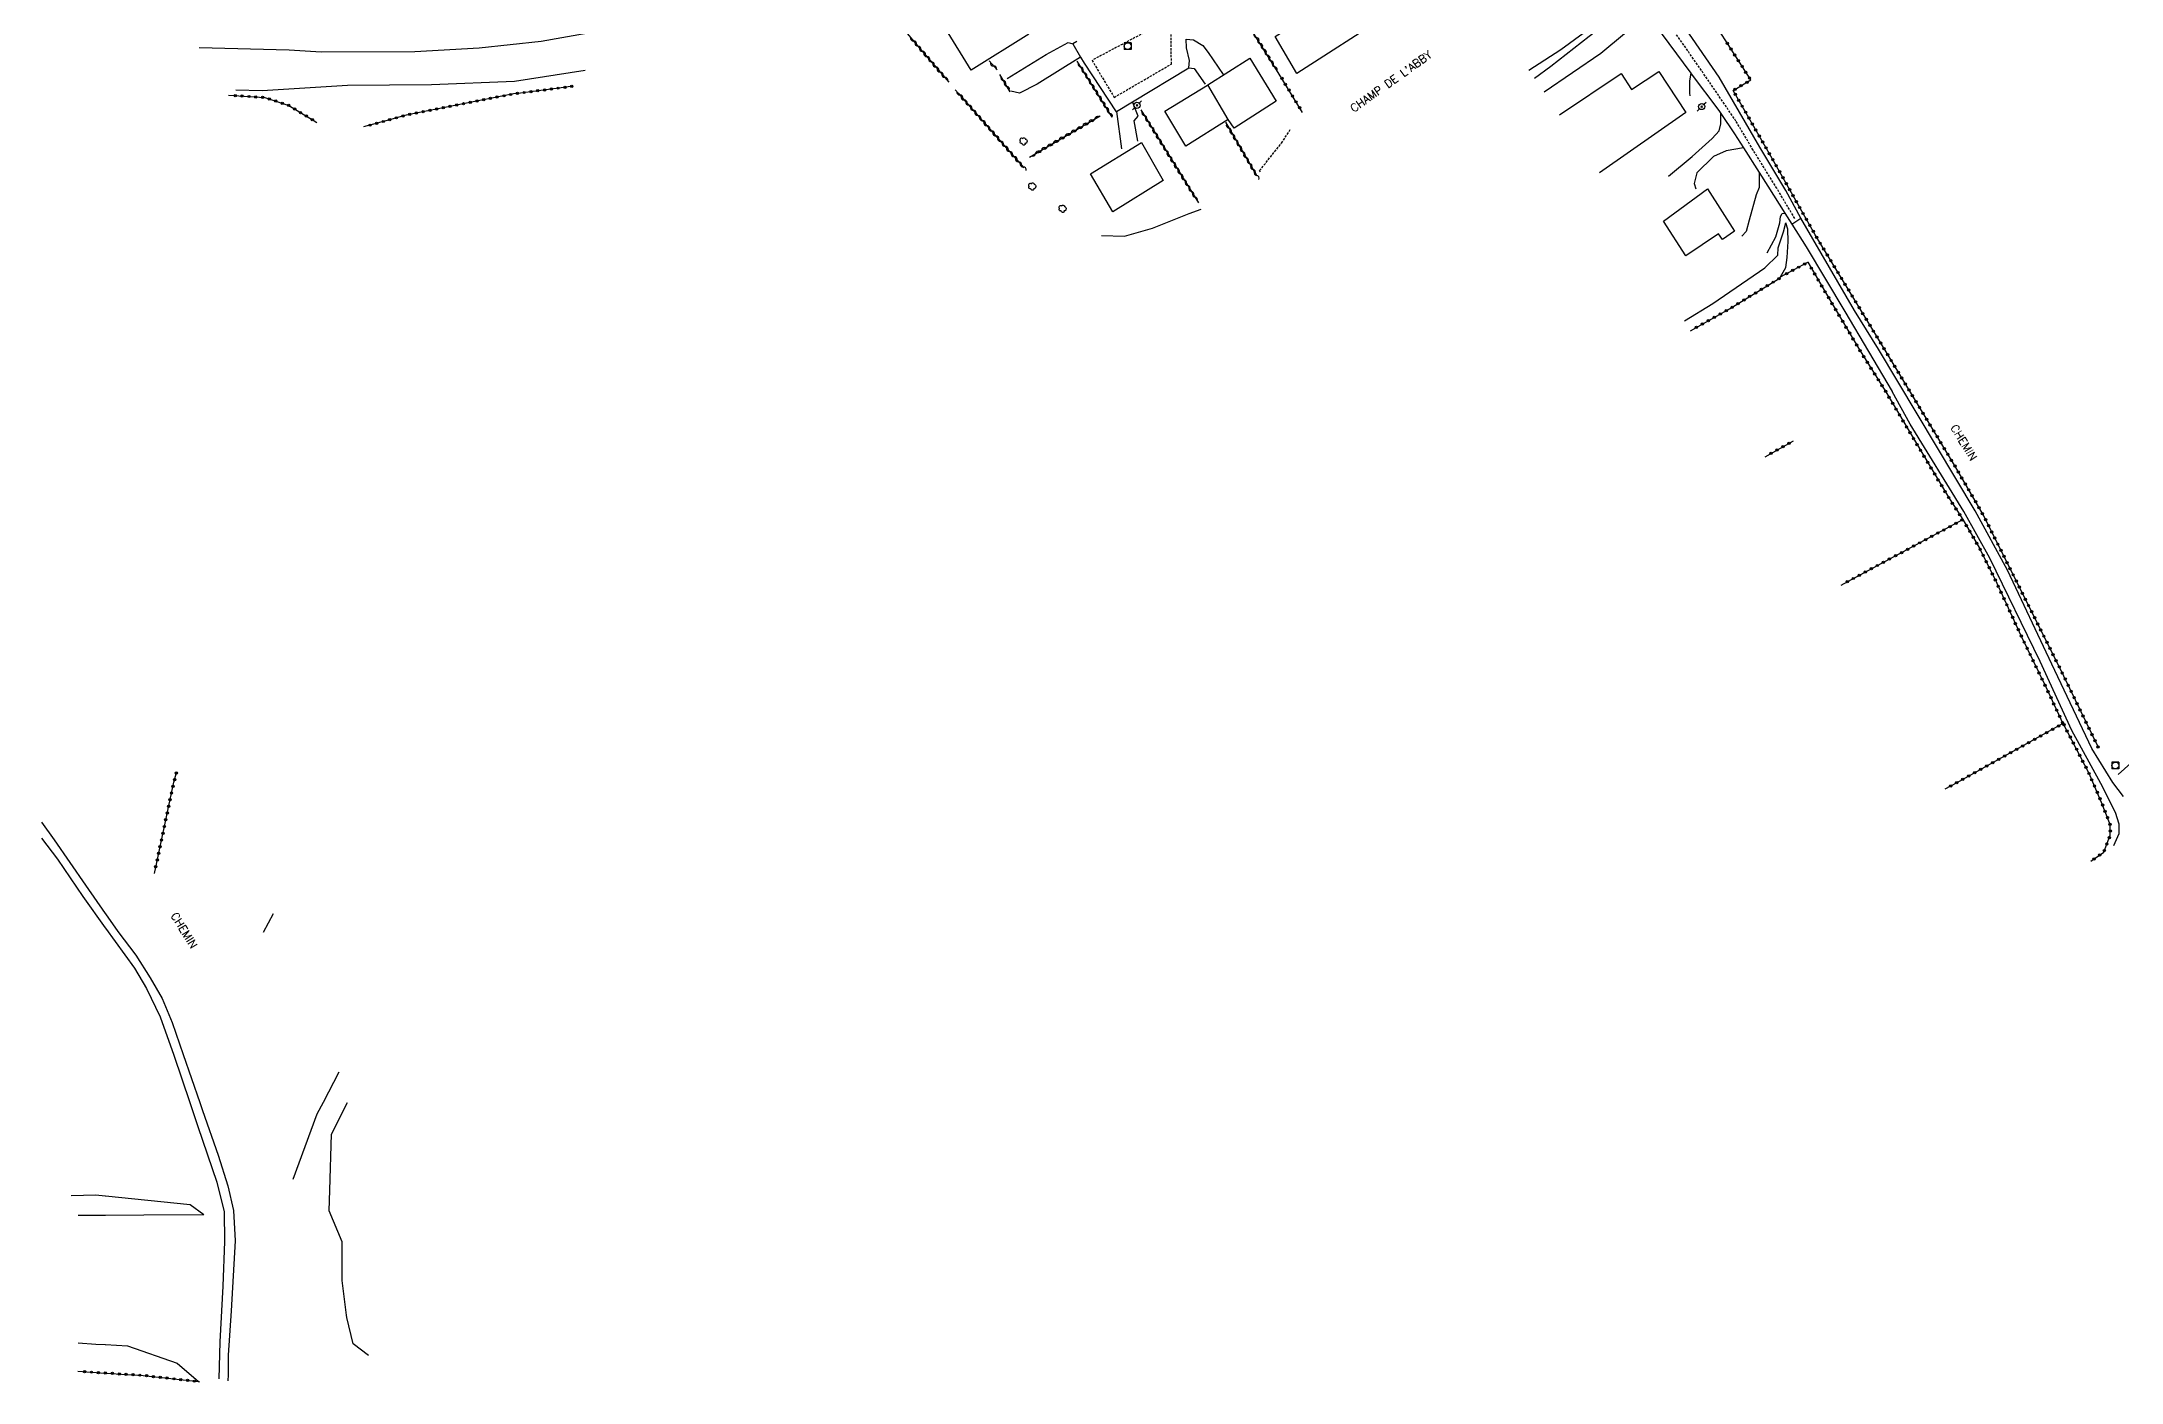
# Model space of a CAD drawing. Header units: millimetres. Extents: x 267000 to 268001, y 124012 to 125001.
# Drawn here: x 267000 to 267454.9, y 124109.7 to 124403.2 of the extents above; entities that cross this region are included whole.
import ezdxf
from ezdxf.enums import TextEntityAlignment as Align

# ---------------------------------------------------------------- set-up
doc = ezdxf.new("R2010")
doc.units = ezdxf.units.MM
doc.linetypes.add('DASHED', pattern=[0.75, 0.5, -0.25])
doc.layers.get('0').update_dxf_attribs({"linetype": 'CONTINUOUS'})
for name, color, linetype in [('W0001', 6, 'DASHED'), ('W0008', 7, 'CONTINUOUS'), ('W0017', 7, 'CONTINUOUS'), ('W0071', 7, 'CONTINUOUS'), ('W0101', 7, 'CONTINUOUS'), ('W0104', 1, 'CONTINUOUS'), ('W0112', 1, 'DASHED'), ('W0211', 2, 'CONTINUOUS'), ('W0214', 2, 'CONTINUOUS'), ('W0300', 7, 'CONTINUOUS'), ('W0310', 3, 'CONTINUOUS'), ('W0322', 7, 'CONTINUOUS'), ('W0323', 7, 'CONTINUOUS'), ('W0420', 7, 'CONTINUOUS'), ('W0473', 7, 'CONTINUOUS'), ('W0989', 7, 'CONTINUOUS'), ('W1102', 7, 'CONTINUOUS')]:
    doc.layers.add(name, color=color, linetype=linetype)
doc.styles.get("Standard").update_dxf_attribs({"font": 'romans.shx', "width": 0.85})

# ---------------------------------------------------------------- blocks, each defined once
blk = doc.blocks.new('T300')
for p, q in [((-0.8, 0.51), (-0.86, 0.34)), ((-0.86, 0.34), (-0.86, 0.17)), ((-0.86, 0.17), (-0.74, 0.06)), ((-0.69, 0.63), (-0.8, 0.51)), ((-0.8, -0.06), (-0.74, 0.06)), ((-0.74, 0.06), (-0.69, 0.11)), ((-0.57, 0.69), (-0.69, 0.63)), ((-0.46, 0.69), (-0.57, 0.69)), ((-0.29, 0.63), (-0.46, 0.69)), ((-0.29, 0.63), (-0.17, 0.74)), ((-0.23, 0.57), (-0.29, 0.63)), ((-0.17, 0.74), (-0.06, 0.8)), ((-0.06, 0.8), (0.06, 0.8)), ((0.06, 0.8), (0.23, 0.74)), ((0.23, 0.74), (0.34, 0.63)), ((0.34, 0.63), (0.4, 0.51)), ((0.46, 0.46), (0.34, 0.46)), ((0.4, 0.51), (0.4, 0.46)), ((0.57, 0.4), (0.46, 0.46)), ((0.57, 0.4), (0.69, 0.29)), ((0.69, 0.29), (0.74, 0.17)), ((0.74, 0.06), (0.69, -0.17)), ((0.74, 0.17), (0.74, 0.06)), ((-0.8, -0.17), (-0.8, -0.06)), ((-0.8, -0.23), (-0.8, -0.17)), ((-0.74, -0.34), (-0.8, -0.23)), ((-0.69, -0.4), (-0.74, -0.34)), ((-0.51, -0.46), (-0.69, -0.4)), ((-0.4, -0.46), (-0.51, -0.46)), ((-0.4, -0.46), (-0.34, -0.46)), ((-0.34, -0.46), (-0.34, -0.4)), ((-0.34, -0.51), (-0.34, -0.46)), ((-0.29, -0.63), (-0.34, -0.51)), ((-0.17, -0.74), (-0.29, -0.63)), ((-0.06, -0.8), (-0.17, -0.74)), ((0.06, -0.8), (-0.06, -0.8)), ((0.17, -0.74), (0.06, -0.8)), ((0.23, -0.69), (0.17, -0.74)), ((0.29, -0.46), (0.23, -0.46)), ((0.29, -0.63), (0.23, -0.69)), ((0.46, -0.4), (0.29, -0.46)), ((0.34, -0.51), (0.29, -0.63)), ((0.34, -0.51), (0.34, -0.46)), ((0.57, -0.34), (0.46, -0.4)), ((0.63, -0.29), (0.57, -0.34)), ((0.69, -0.17), (0.63, -0.29))]:
    blk.add_line(p, q)
blk = doc.blocks.new('T473')
for p, q in [((-0.166667, 0.166667), (0.166667, -0.166667)), ((-0.166667, -0.166667), (0.166667, 0.166667)), ((0.500001, 0.500001), (1.000002, 1.000002)), ((-1.000002, -1.000002), (-0.500001, -0.500001))]:
    blk.add_line(p, q)
blk.add_ellipse((0, 0), major_axis=(0.471405, 0.471405), ratio=1, start_param=5.4977871438, end_param=11.780972451)
blk = doc.blocks.new('T420')
for p, q in [((0.75, 0.75), (-0.75, 0.75)), ((-0.75, 0.75), (-0.75, -0.75)), ((0.75, 0.75), (0.75, -0.75)), ((0.75, -0.75), (-0.75, -0.75))]:
    blk.add_line(p, q)
blk.add_ellipse((0, 0), major_axis=(-0.53, 0.53), ratio=1, start_param=3.926991, end_param=10.210176)
blk = doc.blocks.new('t322o')
at = {"color": 0, "linetype": 'Continuous'}
for radius in [0.25, 0.15]:
    blk.add_circle((0, 0), radius, dxfattribs=at)
blk = doc.blocks.new('t323o')
at = {"color": 0, "linetype": 'Continuous'}
for radius in [0.25, 0.15]:
    blk.add_circle((0, 0), radius, dxfattribs=at)
blk = doc.blocks.new('t310o')
at = {"color": 0, "linetype": 'Continuous'}
for centre, start, end in [((-0.5, 0.38), 216.8699, 323.1304), ((0.5, -0.37), 36.8699, 143.1303)]:
    blk.add_arc(centre, 0.625, start, end, dxfattribs=at)

msp = doc.modelspace()

# ---------------------------------------------------------------- linework, layer by layer
at = {"layer": 'W0001'}
msp.add_lwpolyline([(267383.48, 124364.46), (267379.55, 124371.05), (267374.37, 124379.43), (267370.62, 124385.74), (267364.76, 124394.39), (267349.13, 124416.93), (267344.41, 124425.21), (267342.3, 124429.65), (267341.11, 124436.22), (267340.74, 124448.15), (267340.88, 124454.03)], dxfattribs=at)
msp.add_lwpolyline([(267234.61, 124390.95), (267247.12, 124398.24), (267247.07, 124408.24), (267229.76, 124399.05)], close=True, dxfattribs=at)
at = {"layer": 'W0008'}
for points in [[(267349.66, 124411.17), (267360.72, 124396.23), (267360.8, 124396.12), (267366.87, 124388.04), (267367.28, 124387.44), (267370.31, 124382.98), (267372.27, 124379.88), (267375.69, 124374.48), (267377.58, 124371.51), (267381.3, 124365.62), (267382.84, 124363.19), (267384.81, 124364.51), (267381.49, 124370.57), (267375.83, 124380.08), (267366.93, 124395.37), (267348.62, 124422.03)], [(267226.45, 124403.19), (267225.56, 124402.64), (267225.55, 124402.63), (267227.26, 124399.75), (267228.05, 124398.41), (267235.02, 124387.78), (267235.13, 124387.85), (267238.6, 124389.95), (267250.93, 124397.41), (267250.94, 124397.41), (267251.12, 124399.05), (267250.43, 124401.82), (267250.39, 124403.69)]]:
    msp.add_lwpolyline(points, dxfattribs=at)
at = {"layer": 'W0017'}
for points in [[(267349.66, 124411.17), (267348.94, 124407.88), (267346.22, 124404.84), (267341.03, 124400.54), (267328.63, 124392.07)], [(267211.24, 124395.1), (267219.77, 124400.32), (267224.56, 124402.98), (267225.56, 124402.64)], [(267227.26, 124399.75), (267217.75, 124393.87), (267213.92, 124391.9)], [(267250.39, 124403.69), (267251.96, 124403.57), (267253.98, 124402.33), (267255.15, 124400.79), (267258.44, 124395.93)], [(267250.93, 124397.41), (267252.14, 124397.29), (267254.48, 124393.84)], [(267360.72, 124396.23), (267360.47, 124394.59), (267360.45, 124391.88), (267360.53, 124391.31)], [(267213.92, 124391.9), (267211.99, 124392.29)], [(267213.92, 124391.9), (267213.87, 124391.88)], [(267235.13, 124387.85), (267236.21, 124379.68)], [(267239.81, 124381.38), (267239.01, 124385.85), (267239.85, 124386.8), (267238.6, 124389.95)], [(267355.86, 124373.74), (267361.05, 124378.04), (267365.39, 124381.96), (267366.93, 124383.63), (267367.33, 124385.14), (267367.28, 124387.44)], [(267372.27, 124379.88), (267368.51, 124379.24), (267365.68, 124377.98), (267362.04, 124374.42), (267361.45, 124372.13), (267361.82, 124370.93)], [(267375.69, 124374.48), (267375.72, 124373.13), (267375.68, 124371.2), (267375, 124369.62), (267373.53, 124364.11), (267372.87, 124361.6), (267371.89, 124360.59)], [(267377.45, 124356.92), (267379.37, 124360.44), (267380.24, 124363.52), (267380.36, 124364.88), (267380.7, 124365.53), (267381.3, 124365.62)]]:
    msp.add_lwpolyline(points, dxfattribs=at)
at = {"layer": 'W0071'}
for points in [[(267382.84, 124363.19), (267386, 124358.26), (267394.46, 124344.1), (267404.76, 124326.56)], [(267401.87, 124335.71), (267401.76, 124335.88), (267396.58, 124344.3), (267387.45, 124360.01), (267384.81, 124364.51)], [(267455.4, 124237.94), (267453.03, 124240.99), (267448.49, 124248.43), (267439.74, 124266.89), (267429.98, 124287.48), (267422.92, 124300.46), (267401.76, 124335.88)], [(267453.29, 124227.26), (267454.41, 124229.83), (267454.47, 124231.89), (267453.66, 124234.45), (267450.42, 124240.77), (267444.07, 124252.4), (267437.13, 124267.53), (267426.15, 124290.1), (267420.45, 124300.32), (267408.71, 124319.46), (267404.76, 124326.56)], [(267000, 124232.31), (267002.72, 124228.45), (267009.59, 124218.52), (267013.94, 124212.32), (267014, 124212.24)], [(267000, 124228.85), (267003.51, 124224.22), (267009, 124216.08), (267013.94, 124209.21), (267014, 124209.13)], [(267014, 124212.24), (267016.67, 124208.44), (267020.64, 124203.22), (267023.76, 124198.29), (267026.38, 124193.71), (267028.58, 124188.49), (267031, 124181.5), (267034.59, 124171)], [(267014, 124209.13), (267020.29, 124200.4), (267022.92, 124195.96), (267025.9, 124189.71), (267028.95, 124181.36), (267032.39, 124171)], [(267032.39, 124171), (267034.14, 124165.7), (267038.3, 124153.56), (267039.91, 124147.04), (267040.03, 124140.54), (267039.66, 124130.76), (267038.99, 124118.62), (267038.76, 124110.53)], [(267034.59, 124171), (267035.2, 124169.23), (267038.61, 124159.49), (267040.74, 124152.72), (267041.95, 124147.36), (267042.32, 124140.72), (267041.44, 124125.4), (267040.83, 124115.66), (267040.79, 124111.41), (267040.77, 124110.08)]]:
    msp.add_lwpolyline(points, dxfattribs=at)
at = {"layer": 'W0101'}
for points in [[(267274.53, 124396.18), (267269.82, 124404.28), (267282.63, 124412.36), (267278.59, 124419.05), (267285.35, 124423.38), (267294.31, 124408.87)], [(267203.34, 124396.87), (267197.68, 124406.02), (267210.21, 124413.88), (267215.94, 124404.8)], [(267250.29, 124380.28), (267245.66, 124387.95), (267255.03, 124393.65), (267255.12, 124393.71), (267264.28, 124399.52), (267270.05, 124390.09), (267260.83, 124384.18), (267259.58, 124386.11)], [(267234.32, 124365.91), (267229.43, 124374.22), (267240.62, 124381.06), (267245.34, 124372.74)], [(267359.62, 124356.24), (267354.78, 124363.84), (267364.4, 124370.93), (267370.28, 124361.64), (267367.67, 124359.81), (267366.79, 124361.08)]]:
    msp.add_lwpolyline(points, close=True, dxfattribs=at)
at = {"layer": 'W0104'}
msp.add_lwpolyline([(267332.03, 124387.12), (267345.53, 124396.16), (267347.8, 124392.64), (267353.71, 124396.6), (267359.65, 124387.66), (267340.78, 124374.42)], dxfattribs=at)
at = {"layer": 'W0112'}
msp.add_lwpolyline([(267266.65, 124374.62), (267266.43, 124374.95), (267271.23, 124380.95), (267273.24, 124384.05)], dxfattribs=at)
at = {"layer": 'W0211'}
for points in [[(267166.08, 124413.75), (267161.03, 124412.71), (267160.73, 124412.65), (267149.83, 124410.39), (267138.24, 124408.31), (267130.99, 124407.01), (267119.58, 124404.97), (267109.29, 124403.21), (267095.71, 124401.75), (267081.62, 124400.91), (267061.15, 124400.87), (267054.12, 124401.31), (267034.5, 124401.82)], [(267326.53, 124395.12), (267330.14, 124397.79), (267338.49, 124404.35), (267345.59, 124409.76), (267346.97, 124411.64)], [(267380.27, 124351.43), (267380.38, 124351.64), (267381.51, 124353.74), (267381.83, 124355.88), (267382.05, 124359.38), (267381.99, 124362.08), (267381.54, 124363.5)], [(267071.5, 124115.61), (267068.13, 124118.14), (267066.74, 124123.95), (267066.68, 124124.44), (267065.74, 124132.05), (267065.72, 124139.48), (267065.72, 124140.46), (267062.89, 124147.25), (267063.03, 124151.81), (267063.43, 124164.07), (267066.9, 124171)], [(267008, 124146.32), (267013.94, 124146.35), (267014, 124146.35)], [(267014, 124146.35), (267022.38, 124146.4), (267035.51, 124146.51)]]:
    msp.add_lwpolyline(points, dxfattribs=at)
at = {"layer": 'W0214'}
for points in [[(267325.3, 124396.9), (267332.28, 124401.46), (267337.2, 124404.97), (267346.97, 124411.64)], [(267118.88, 124396.84), (267103.47, 124394.41), (267085.31, 124393.72), (267066.89, 124393.54), (267048.28, 124392.4), (267042.45, 124392.53)], [(267231.87, 124360.7), (267236.85, 124360.57), (267243.01, 124362.32), (267251, 124365.54), (267253.62, 124366.51)], [(267359.38, 124342.02), (267365.56, 124345.82), (267376.95, 124353.65), (267379.75, 124356.41), (267379.86, 124358.05), (267381.01, 124361.49), (267381.54, 124363.5)], [(267048.56, 124208.24), (267050.75, 124212.36)], [(267065.01, 124177.6), (267061.56, 124171)], [(267061.56, 124171), (267060.22, 124168.44), (267054.96, 124154.1)], [(267006.45, 124150.65), (267011.85, 124150.76), (267013.94, 124150.55), (267014, 124150.54)], [(267014, 124150.54), (267032.47, 124148.69), (267035.51, 124146.51)], [(267008.03, 124118.36), (267011.88, 124118.13), (267013.94, 124118.01), (267014, 124118)], [(267014, 124118), (267018.8, 124117.71), (267029.68, 124113.93), (267034.3, 124109.9)]]:
    msp.add_lwpolyline(points, dxfattribs=at)
at = {"layer": 'W0310'}
for points in [[(267270.51, 124396.39), (267260.45, 124412.52), (267263.53, 124414.58), (267263.62, 124414.64)], [(267184.95, 124410.21), (267191.22, 124402.7), (267198.44, 124394.27)], [(267208.99, 124396.98), (267207.25, 124398.94)], [(267211.86, 124392.19), (267209.58, 124395.92)], [(267234.19, 124386.62), (267226.48, 124398.87)], [(267199.85, 124392.63), (267200.47, 124391.9), (267214.88, 124375.51)], [(267216.12, 124377.88), (267231.55, 124386.93)], [(267240.43, 124388.24), (267248.58, 124375), (267253.06, 124367.89)], [(267258.93, 124385.52), (267265.76, 124373.85), (267265.77, 124373.82)]]:
    msp.add_lwpolyline(points, dxfattribs=at)
at = {"layer": 'W0322'}
for points in [[(267360.65, 124339.87), (267369.21, 124344.67), (267380.27, 124351.43)], [(267007.93, 124112.16), (267013.94, 124111.78), (267014, 124111.78)], [(267014, 124111.78), (267022.25, 124111.26), (267034.3, 124109.9), (267034.53, 124109.88)]]:
    msp.add_lwpolyline(points, dxfattribs=at)
at = {"layer": 'W0323'}
for points in [[(267449.88, 124248.69), (267441.06, 124266.86), (267431.82, 124285.32), (267424.74, 124299.51), (267418.4, 124310.44), (267401.54, 124338.38), (267387.96, 124360.83), (267378.23, 124378.1), (267369.98, 124392.47), (267373.86, 124394.76), (267361.97, 124413.41), (267354.41, 124425.66)], [(267275.82, 124387.61), (267270.51, 124396.39)], [(267040.86, 124391.4), (267048.83, 124390.94), (267054.06, 124389.18), (267059.41, 124385.94), (267060.21, 124385.46)], [(267116.23, 124393.38), (267113.62, 124393.04), (267104.15, 124391.83), (267103.23, 124391.71), (267079.76, 124387.07), (267079.74, 124387.06), (267075.32, 124385.84), (267070.38, 124384.47)], [(267380.38, 124351.64), (267386.32, 124354.86), (267386.38, 124354.89)], [(267386.32, 124354.86), (267391.15, 124346.63), (267397.64, 124335.71), (267403.4, 124326.49), (267411.25, 124313.23), (267417.09, 124303.44), (267420.26, 124298.54)], [(267567.52, 124341.7), (267549.41, 124324.34), (267523.5, 124300.66), (267507.92, 124288.3), (267493.75, 124277.23), (267480.72, 124266.46), (267454.25, 124242.77)], [(267377, 124312.29), (267383.21, 124315.81)], [(267393.64, 124284.21), (267395.91, 124285.46), (267420.26, 124298.54)], [(267420.26, 124298.54), (267423.92, 124292.28), (267427.68, 124284.62), (267433.03, 124273.04), (267438.37, 124261.97), (267442.15, 124253.91)], [(267448.26, 124223.79), (267451.09, 124225.8), (267452.49, 124229.51), (267452.47, 124231.79), (267450.59, 124236.62), (267447.84, 124243.01), (267442.21, 124253.94), (267442.15, 124253.91), (267418.94, 124240.96), (267416.28, 124239.53)], [(267024.66, 124221.12), (267028.92, 124241.11), (267029.54, 124243.23)]]:
    msp.add_lwpolyline(points, dxfattribs=at)
at = {"layer": 'W1102'}
msp.add_lwpolyline([(267259.58, 124386.11), (267255.12, 124393.71)], dxfattribs=at)

# ---------------------------------------------------------------- block references
at = {"layer": 'W0300', "rotation": 359.9999899820874}
for p in [(267214.83, 124381.3), (267216.74, 124371.41), (267223.38, 124366.55)]:
    msp.add_blockref('T300', p, dxfattribs=at)
at = {"layer": 'W0310'}
for p, rotation in [((267190.72, 124403.3), 309.8550894706669), ((267265.75, 124404.03), 121.9590480925266), ((267191.69, 124402.15), 310.5868686254776), ((267192.67, 124401.01), 310.5868686254776), ((267193.64, 124399.87), 310.5868686254776), ((267194.62, 124398.73), 310.5868686254776), ((267266.54, 124402.76), 121.9590480925266), ((267267.34, 124401.48), 121.9590480925266), ((267268.13, 124400.21), 121.9590480925266), ((267268.92, 124398.94), 121.9590480925266), ((267195.59, 124397.59), 310.5868686254776), ((267196.57, 124396.46), 310.5868686254776), ((267197.55, 124395.32), 310.5868686254776), ((267208.24, 124397.82), 131.6661493391683), ((267210.36, 124394.64), 121.3997480076682), ((267227.28, 124397.6), 122.1858087206194), ((267228.08, 124396.34), 122.1858087206194), ((267228.88, 124395.07), 122.1858087206194), ((267269.72, 124397.66), 121.9590480925266), ((267200.83, 124391.49), 311.3101074679569), ((267201.82, 124390.36), 311.3101074679569), ((267211.15, 124393.36), 121.3997480076682), ((267229.68, 124393.8), 122.1858087206194), ((267230.48, 124392.53), 122.1858087206194), ((267231.28, 124391.26), 122.1858087206194), ((267232.07, 124389.99), 122.1858087206194), ((267202.81, 124389.24), 311.3101074679569), ((267203.8, 124388.11), 311.3101074679569), ((267204.79, 124386.98), 311.3101074679569), ((267205.78, 124385.86), 311.3101074679569), ((267229.06, 124385.47), 30.39799104583036), ((267230.35, 124386.23), 30.39799104583036), ((267232.87, 124388.72), 122.1858087206194), ((267233.67, 124387.45), 122.1858087206194), ((267241.22, 124386.96), 301.6323665373341), ((267242, 124385.68), 301.6323665373341), ((267206.77, 124384.73), 311.3101074679569), ((267207.76, 124383.6), 311.3101074679569), ((267208.75, 124382.48), 311.3101074679569), ((267209.74, 124381.35), 311.3101074679569), ((267221.29, 124380.92), 30.39799104583036), ((267222.59, 124381.67), 30.39799104583036), ((267223.88, 124382.43), 30.39799104583036), ((267225.18, 124383.19), 30.39799104583036), ((267226.47, 124383.95), 30.39799104583036), ((267227.76, 124384.71), 30.39799104583036), ((267242.79, 124384.4), 301.6323665373341), ((267243.58, 124383.13), 301.6323665373341), ((267244.36, 124381.85), 301.6323665373341), ((267245.15, 124380.57), 301.6323665373341), ((267259.69, 124384.23), 300.3354031151553), ((267260.44, 124382.93), 300.3354031151553), ((267261.2, 124381.64), 300.3354031151553), ((267261.96, 124380.34), 300.3354031151553), ((267210.73, 124380.22), 311.3101074679569), ((267211.72, 124379.1), 311.3101074679569), ((267212.71, 124377.97), 311.3101074679569), ((267213.7, 124376.84), 311.3101074679569), ((267217.41, 124378.64), 30.39799104583036), ((267218.71, 124379.4), 30.39799104583036), ((267220, 124380.16), 30.39799104583036), ((267245.94, 124379.3), 301.6323665373341), ((267246.72, 124378.02), 301.6323665373341), ((267247.51, 124376.74), 301.6323665373341), ((267262.72, 124379.05), 300.3354031151553), ((267263.47, 124377.75), 300.3354031151553), ((267264.23, 124376.46), 300.3354031151553), ((267214.7, 124375.72), 311.3101074679569), ((267248.3, 124375.46), 301.6323665373341), ((267249.09, 124374.19), 302.203427626726), ((267249.89, 124372.92), 302.203427626726), ((267250.69, 124371.65), 302.203427626726), ((267264.99, 124375.16), 300.3354031151553), ((267265.75, 124373.87), 300.3354031151553), ((267251.49, 124370.38), 302.203427626726), ((267252.29, 124369.12), 302.203427626726)]:
    msp.add_blockref('t310o', p, dxfattribs=dict(at, rotation=rotation))
at = {"layer": 'W0322'}
for p, rotation in [((267377.47, 124349.72), 31.44444507669708), ((267378.75, 124350.51), 31.44444507669708), ((267380.03, 124351.29), 31.44444507669708), ((267369.79, 124345.03), 31.44444507669708), ((267371.07, 124345.81), 31.44444507669708), ((267372.35, 124346.59), 31.44444507669708), ((267373.63, 124347.38), 31.44444507669708), ((267374.91, 124348.16), 31.44444507669708), ((267376.19, 124348.94), 31.44444507669708), ((267361.96, 124340.6), 29.30963317140144), ((267363.27, 124341.34), 29.30963317140144), ((267364.58, 124342.07), 29.30963317140144), ((267365.88, 124342.8), 29.30963317140144), ((267367.19, 124343.54), 29.30963317140144), ((267368.5, 124344.27), 29.30963317140144), ((267009.42, 124112.07), 356.3973792272606), ((267010.92, 124111.97), 356.3973792272606), ((267012.42, 124111.88), 356.3973792272606), ((267013.92, 124111.79), 356.3973792272606), ((267015.5, 124111.69), 356.3916558463027), ((267016.99, 124111.59), 356.3916558463027), ((267018.49, 124111.5), 356.3916558463027), ((267019.99, 124111.4), 356.3916558463027), ((267021.49, 124111.31), 356.3916558463027), ((267022.98, 124111.18), 353.574820628331), ((267024.47, 124111.01), 353.574820628331), ((267025.96, 124110.84), 353.574820628331), ((267027.45, 124110.67), 353.574820628331), ((267028.94, 124110.51), 353.574820628331), ((267030.43, 124110.34), 353.574820628331), ((267031.92, 124110.17), 353.574820628331), ((267033.41, 124110), 353.574820628331)]:
    msp.add_blockref('t322o', p, dxfattribs=dict(at, rotation=rotation))
at = {"layer": 'W0323'}
for p, rotation in [((267368.74, 124402.78), 122.5097300873361), ((267369.55, 124401.51), 122.5097300873361), ((267370.36, 124400.25), 122.5097300873361), ((267271.29, 124395.11), 121.1627125699936), ((267371.16, 124398.98), 122.5097300873361), ((267371.97, 124397.72), 122.5097300873361), ((267372.77, 124396.45), 122.5097300873361), ((267373.58, 124395.19), 122.5097300873361), ((267042.36, 124391.31), 356.6533489683301), ((267043.85, 124391.23), 356.6533489683301), ((267045.35, 124391.14), 356.6533489683301), ((267046.85, 124391.05), 356.6533489683301), ((267048.35, 124390.96), 356.6533489683301), ((267049.79, 124390.61), 341.4763428329904), ((267051.22, 124390.14), 341.4763428329904), ((267095.23, 124390.13), 191.18027872749), ((267096.7, 124390.42), 191.18027872749), ((267098.17, 124390.71), 191.18027872749), ((267099.64, 124391), 191.18027872749), ((267101.12, 124391.29), 191.18027872749), ((267102.59, 124391.58), 191.18027872749), ((267104.07, 124391.82), 187.3229284449053), ((267105.56, 124392.01), 187.3133931079247), ((267107.04, 124392.2), 187.3133931079247), ((267108.53, 124392.39), 187.3133931079247), ((267110.02, 124392.58), 187.3133931079247), ((267111.51, 124392.77), 187.3133931079247), ((267112.99, 124392.96), 187.3133931079247), ((267114.48, 124393.15), 187.3085262959612), ((267115.97, 124393.34), 187.3085262959612), ((267272.06, 124393.82), 121.1627125699936), ((267272.84, 124392.54), 121.1627125699936), ((267273.62, 124391.26), 121.1627125699936), ((267370.42, 124392.73), 30.47652582460907), ((267370.47, 124391.62), 119.8439168687792), ((267371.22, 124390.32), 119.8439168687792), ((267371.72, 124393.49), 30.47652582460907), ((267373.01, 124394.26), 30.47652582460907), ((267052.64, 124389.66), 341.4763428329904), ((267054.06, 124389.18), 328.7863471252515), ((267055.34, 124388.41), 328.7863471252515), ((267056.63, 124387.63), 328.7863471252515), ((267057.91, 124386.85), 328.7863471252515), ((267059.19, 124386.07), 328.7863471252515), ((267074.72, 124385.67), 195.5199210022224), ((267076.16, 124386.07), 195.5247800194641), ((267077.61, 124386.47), 195.5247800194641), ((267079.05, 124386.87), 195.5247800194641), ((267080.51, 124387.22), 191.18027872749), ((267081.99, 124387.51), 191.18027872749), ((267083.46, 124387.8), 191.18027872749), ((267084.93, 124388.09), 191.18027872749), ((267086.4, 124388.38), 191.18027872749), ((267087.87, 124388.67), 191.18027872749), ((267089.34, 124388.96), 191.18027872749), ((267090.81, 124389.25), 191.18027872749), ((267092.29, 124389.54), 191.18027872749), ((267093.76, 124389.84), 191.18027872749), ((267274.39, 124389.97), 121.1627125699936), ((267275.17, 124388.69), 121.1627125699936), ((267371.97, 124389.02), 119.8439168687792), ((267372.71, 124387.71), 119.8439168687792), ((267373.46, 124386.41), 119.8439168687792), ((267071.83, 124384.87), 195.5199210022224), ((267073.27, 124385.27), 195.5199210022224), ((267374.21, 124385.11), 119.8439168687792), ((267374.95, 124383.81), 119.8439168687792), ((267375.7, 124382.51), 119.8439168687792), ((267376.45, 124381.21), 119.8439168687792), ((267377.19, 124379.91), 119.8439168687792), ((267377.94, 124378.61), 119.8439168687792), ((267378.68, 124377.3), 119.3870428017464), ((267379.41, 124376), 119.3870428017464), ((267380.15, 124374.69), 119.3870428017464), ((267380.89, 124373.38), 119.3870428017464), ((267381.62, 124372.07), 119.3870428017464), ((267382.36, 124370.77), 119.3870428017464), ((267383.09, 124369.46), 119.3870428017464), ((267383.83, 124368.15), 119.3870428017464), ((267384.57, 124366.85), 119.3870428017464), ((267385.3, 124365.54), 119.3870428017464), ((267386.04, 124364.23), 119.3870428017464), ((267386.77, 124362.93), 119.3870428017464), ((267387.51, 124361.62), 119.3870428017464), ((267388.26, 124360.32), 121.1787785853624), ((267389.04, 124359.04), 121.1787785853624), ((267384.34, 124353.79), 28.44323941145342), ((267385.66, 124354.5), 28.44323941145342), ((267389.82, 124357.75), 121.1787785853624), ((267390.59, 124356.47), 121.1787785853624), ((267391.37, 124355.19), 121.1787785853624), ((267392.15, 124353.9), 121.1787785853624), ((267381.7, 124352.36), 28.44323941145342), ((267383.02, 124353.07), 28.44323941145342), ((267387.08, 124353.57), 300.4025256763346), ((267387.84, 124352.27), 300.4025256763346), ((267388.6, 124350.98), 300.4025256763346), ((267389.36, 124349.69), 300.4025256763346), ((267392.92, 124352.62), 121.1787785853624), ((267393.7, 124351.34), 121.1787785853624), ((267394.48, 124350.05), 121.1787785853624), ((267390.12, 124348.39), 300.4025256763346), ((267390.88, 124347.1), 300.4025256763346), ((267391.64, 124345.81), 300.6976622098067), ((267395.25, 124348.77), 121.1787785853624), ((267396.03, 124347.49), 121.1787785853624), ((267396.81, 124346.2), 121.1787785853624), ((267397.58, 124344.92), 121.1787785853624), ((267392.41, 124344.52), 300.6976622098067), ((267393.17, 124343.23), 300.6976622098067), ((267393.94, 124341.94), 300.6976622098067), ((267394.7, 124340.65), 300.6976622098067), ((267398.36, 124343.64), 121.1787785853624), ((267399.13, 124342.35), 121.1787785853624), ((267399.91, 124341.07), 121.1787785853624), ((267395.47, 124339.36), 300.6976622098067), ((267396.23, 124338.07), 300.6976622098067), ((267397, 124336.78), 300.6976622098067), ((267397.77, 124335.49), 302.0014725003226), ((267400.69, 124339.79), 121.1787785853624), ((267401.46, 124338.5), 121.1787785853624), ((267402.24, 124337.22), 121.102252224405), ((267403.01, 124335.94), 121.102252224405), ((267398.57, 124334.22), 302.0014725003226), ((267399.36, 124332.95), 302.0014725003226), ((267400.16, 124331.68), 302.0014725003226), ((267403.79, 124334.65), 121.102252224405), ((267404.56, 124333.37), 121.102252224405), ((267405.34, 124332.08), 121.102252224405), ((267400.95, 124330.4), 302.0014725003226), ((267401.75, 124329.13), 302.0014725003226), ((267402.54, 124327.86), 302.0014725003226), ((267403.34, 124326.59), 302.0014725003226), ((267406.11, 124330.8), 121.102252224405), ((267406.89, 124329.51), 121.102252224405), ((267407.66, 124328.23), 121.102252224405), ((267408.44, 124326.94), 121.102252224405), ((267404.1, 124325.3), 300.6310084772886), ((267404.87, 124324.01), 300.6310084772886), ((267405.63, 124322.72), 300.6310084772886), ((267409.21, 124325.66), 121.102252224405), ((267409.99, 124324.38), 121.102252224405), ((267410.76, 124323.09), 121.102252224405), ((267411.54, 124321.81), 121.102252224405), ((267406.39, 124321.43), 300.6310084772886), ((267407.16, 124320.14), 300.6310084772886), ((267407.92, 124318.84), 300.6310084772886), ((267408.69, 124317.55), 300.6310084772886), ((267412.31, 124320.52), 121.102252224405), ((267413.09, 124319.24), 121.102252224405), ((267413.86, 124317.95), 121.102252224405), ((267378.3, 124313.03), 29.50650423902216), ((267379.61, 124313.77), 29.50650423902216), ((267380.91, 124314.51), 29.50650423902216), ((267382.22, 124315.25), 29.50650423902216), ((267409.45, 124316.26), 300.6310084772886), ((267410.22, 124314.97), 300.6310084772886), ((267410.98, 124313.68), 300.6310084772886), ((267414.64, 124316.67), 121.102252224405), ((267415.41, 124315.39), 121.102252224405), ((267416.19, 124314.1), 121.102252224405), ((267416.96, 124312.82), 121.102252224405), ((267411.75, 124312.39), 300.8094184524792), ((267412.52, 124311.1), 300.8094184524792), ((267413.28, 124309.82), 300.8094184524792), ((267414.05, 124308.53), 300.8094184524792), ((267417.74, 124311.53), 121.102252224405), ((267418.51, 124310.25), 120.1392346623398), ((267419.26, 124308.95), 120.1392346623398), ((267414.82, 124307.24), 300.8094184524792), ((267415.59, 124305.95), 300.8094184524792), ((267416.36, 124304.66), 300.8094184524792), ((267420.01, 124307.65), 120.1392346623398), ((267420.77, 124306.35), 120.1392346623398), ((267421.52, 124305.06), 120.1392346623398), ((267422.27, 124303.76), 120.1392346623398), ((267417.13, 124303.38), 302.9212623815341), ((267417.94, 124302.12), 302.9212623815341), ((267418.76, 124300.86), 302.9212623815341), ((267419.57, 124299.6), 302.9212623815341), ((267423.03, 124302.46), 120.1392346623398), ((267423.78, 124301.17), 120.1392346623398), ((267424.53, 124299.87), 120.1392346623398), ((267413.44, 124294.88), 28.24600171505494), ((267414.77, 124295.59), 28.24600171505494), ((267416.09, 124296.3), 28.24600171505494), ((267417.41, 124297.01), 28.24600171505494), ((267418.73, 124297.72), 28.24600171505494), ((267420.05, 124298.43), 28.24600171505494), ((267421.01, 124297.25), 300.3354375533111), ((267421.77, 124295.95), 300.3354375533111), ((267422.53, 124294.66), 300.3354375533111), ((267425.23, 124298.54), 116.4988170463562), ((267425.89, 124297.2), 116.4988170463562), ((267426.56, 124295.85), 116.4988170463562), ((267427.23, 124294.51), 116.4988170463562), ((267405.52, 124290.63), 28.24600171505494), ((267406.84, 124291.34), 28.24600171505494), ((267408.16, 124292.05), 28.24600171505494), ((267409.48, 124292.76), 28.24600171505494), ((267410.8, 124293.46), 28.24600171505494), ((267412.12, 124294.17), 28.24600171505494), ((267423.29, 124293.37), 300.3354375533111), ((267424.03, 124292.06), 296.1028048127686), ((267424.69, 124290.72), 296.1028048127686), ((267427.9, 124293.17), 116.4988170463562), ((267428.57, 124291.83), 116.4988170463562), ((267429.24, 124290.48), 116.4988170463562), ((267396.27, 124285.66), 28.24600171505494), ((267397.59, 124286.37), 28.24600171505494), ((267398.91, 124287.08), 28.24600171505494), ((267400.23, 124287.79), 28.24600171505494), ((267401.55, 124288.5), 28.24600171505494), ((267402.87, 124289.21), 28.24600171505494), ((267404.19, 124289.92), 28.24600171505494), ((267425.35, 124289.37), 296.1028048127686), ((267426.01, 124288.02), 296.1028048127686), ((267426.67, 124286.67), 296.1028048127686), ((267429.91, 124289.14), 116.4988170463562), ((267430.58, 124287.8), 116.4988170463562), ((267431.25, 124286.46), 116.4988170463562), ((267394.95, 124284.94), 28.80035375212653), ((267427.33, 124285.33), 296.1028048127686), ((267427.97, 124283.97), 294.8102934674048), ((267428.6, 124282.61), 294.8102934674048), ((267429.23, 124281.25), 294.8102934674048), ((267431.92, 124285.11), 116.6060175159073), ((267432.59, 124283.77), 116.6060175159073), ((267433.26, 124282.43), 116.6060175159073), ((267433.93, 124281.09), 116.6060175159073), ((267429.86, 124279.89), 294.8102934674048), ((267430.49, 124278.53), 294.8102934674048), ((267431.12, 124277.17), 294.8102934674048), ((267434.61, 124279.75), 116.6060175159073), ((267435.28, 124278.41), 116.6060175159073), ((267435.95, 124277.07), 116.6060175159073), ((267431.75, 124275.8), 294.8102934674048), ((267432.38, 124274.44), 294.8102934674048), ((267433.01, 124273.08), 294.8102934674048), ((267436.62, 124275.73), 116.6060175159073), ((267437.29, 124274.38), 116.6060175159073), ((267437.96, 124273.04), 116.6060175159073), ((267433.66, 124271.73), 295.775260137662), ((267434.31, 124270.38), 295.775260137662), ((267434.97, 124269.03), 295.775260137662), ((267435.62, 124267.68), 295.775260137662), ((267438.64, 124271.7), 116.6060175159073), ((267439.31, 124270.36), 116.6060175159073), ((267439.98, 124269.02), 116.6060175159073), ((267440.65, 124267.68), 116.6060175159073), ((267436.27, 124266.33), 295.775260137662), ((267436.92, 124264.98), 295.775260137662), ((267437.57, 124263.63), 295.775260137662), ((267441.32, 124266.33), 115.8774181136388), ((267441.97, 124264.98), 115.8774181136388), ((267442.63, 124263.64), 115.8774181136388), ((267438.23, 124262.27), 295.775260137662), ((267438.87, 124260.92), 295.0791275051149), ((267439.5, 124259.56), 295.0791275051149), ((267440.14, 124258.2), 295.0791275051149), ((267443.28, 124262.29), 115.8774181136388), ((267443.94, 124260.94), 115.8774181136388), ((267444.59, 124259.59), 115.8774181136388), ((267445.24, 124258.24), 115.8774181136388), ((267440.77, 124256.84), 295.0791275051149), ((267441.41, 124255.48), 295.0791275051149), ((267442.04, 124254.12), 295.0791275051149), ((267442.36, 124253.65), 117.2569603148459), ((267445.9, 124256.89), 115.8774181136388), ((267446.55, 124255.54), 115.8774181136388), ((267447.21, 124254.19), 115.8774181136388), ((267434.64, 124249.72), 209.1538656992167), ((267435.95, 124250.45), 209.1538656992167), ((267437.26, 124251.18), 209.1538656992167), ((267438.57, 124251.92), 209.1538656992167), ((267439.88, 124252.65), 209.1538656992167), ((267441.19, 124253.38), 209.1538656992167), ((267443.05, 124252.31), 117.2569603148459), ((267443.74, 124250.98), 117.2569603148459), ((267444.42, 124249.65), 117.2569603148459), ((267447.86, 124252.84), 115.8774181136388), ((267448.52, 124251.49), 115.8774181136388), ((267449.17, 124250.14), 115.8774181136388), ((267425.47, 124244.61), 209.1538656992167), ((267426.78, 124245.34), 209.1538656992167), ((267428.09, 124246.07), 209.1538656992167), ((267429.4, 124246.8), 209.1538656992167), ((267430.71, 124247.53), 209.1538656992167), ((267432.02, 124248.26), 209.1538656992167), ((267433.33, 124248.99), 209.1538656992167), ((267445.11, 124248.31), 117.2569603148459), ((267445.8, 124246.98), 117.2569603148459), ((267446.48, 124245.64), 117.2569603148459), ((267449.83, 124248.79), 115.8774181136388), ((267028.73, 124240.19), 77.97533689295206), ((267029.08, 124241.65), 73.80067108309471), ((267029.5, 124243.09), 73.80067108309471), ((267417.6, 124240.24), 208.3169923746852), ((267418.92, 124240.95), 208.3169923746852), ((267420.23, 124241.68), 209.1538656992167), ((267421.54, 124242.42), 209.1538656992167), ((267422.85, 124243.15), 209.1538656992167), ((267424.16, 124243.88), 209.1538656992167), ((267447.17, 124244.31), 117.2569603148459), ((267447.86, 124242.98), 113.2894159801274), ((267448.45, 124241.6), 113.2894159801274), ((267449.04, 124240.22), 113.2894159801274), ((267027.79, 124235.79), 77.97533689295206), ((267028.1, 124237.26), 77.97533689295206), ((267028.41, 124238.72), 77.97533689295206), ((267449.63, 124238.84), 113.2894159801274), ((267450.23, 124237.47), 113.2894159801274), ((267450.8, 124236.08), 111.3088724719052), ((267026.85, 124231.39), 77.97533689295206), ((267027.16, 124232.85), 77.97533689295206), ((267027.48, 124234.32), 77.97533689295206), ((267451.35, 124234.68), 111.3088724719052), ((267451.89, 124233.29), 111.3088724719052), ((267452.44, 124231.89), 111.3088724719052), ((267025.91, 124226.99), 77.97533689295206), ((267026.23, 124228.45), 77.97533689295206), ((267026.54, 124229.92), 77.97533689295206), ((267451.74, 124227.53), 69.35438002359493), ((267452.27, 124228.93), 69.35438002359493), ((267452.48, 124230.39), 90.40224546344156), ((267024.98, 124222.59), 77.97533689295206), ((267025.29, 124224.05), 77.97533689295206), ((267025.6, 124225.52), 77.97533689295206), ((267448.93, 124224.27), 35.39020109863009), ((267450.15, 124225.13), 35.39020109863009), ((267451.21, 124226.13), 69.35438002359493)]:
    msp.add_blockref('t323o', p, dxfattribs=dict(at, rotation=rotation))
at = {"layer": 'W0420', "rotation": 359.9999899820874}
for p in [(267237.58, 124402.17), (267453.6, 124244.74)]:
    msp.add_blockref('T420', p, dxfattribs=at)
at = {"layer": 'W0473', "rotation": 359.9999899820874}
for p in [(267239.6, 124389.21), (267363.12, 124388.93)]:
    msp.add_blockref('T473', p, dxfattribs=at)

# ---------------------------------------------------------------- texts
at = {"layer": 'W0989'}
for s, rotation, p in [("CHAMP DE L'ABBY", 35.4939, (267286.54, 124388.29)), ('CHEMIN', 301.6224, (267418.19, 124319.12)), ('CHEMIN', 301.6224, (267028.91, 124212.36))]:
    msp.add_text(s, height=1.75, rotation=rotation, dxfattribs=at).set_placement(p, align=Align.MIDDLE_LEFT)

doc.saveas('drawing.dxf')
